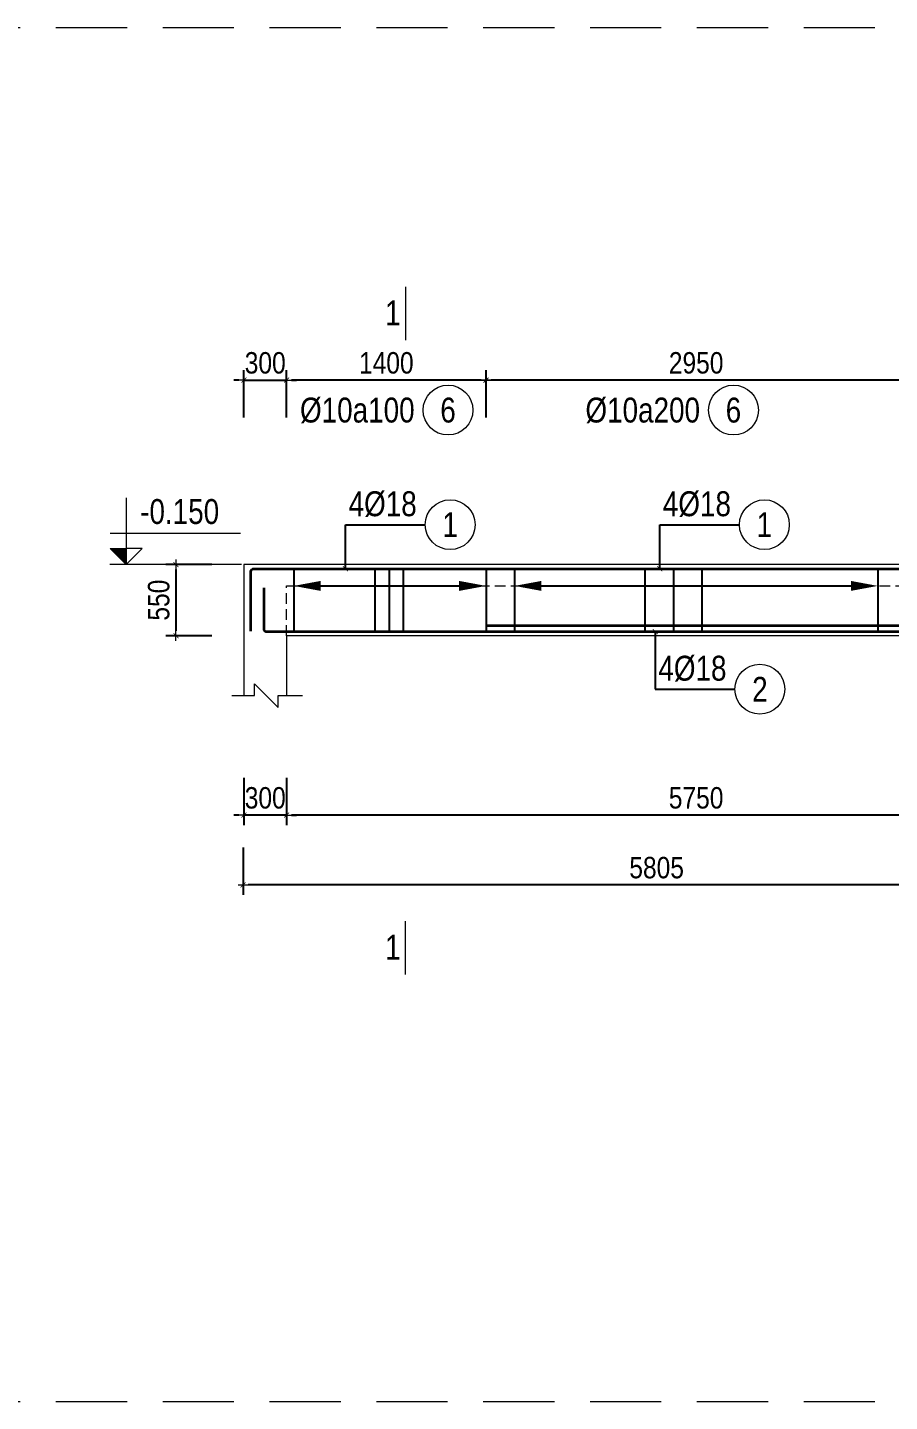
# Model space of a CAD drawing. Header units: millimetres. Extents: x 397144 to 10081729, y 99180 to 1327802.
# Drawn here: x 5030361 to 5036413, y 701888 to 711538 of the extents above; entities that cross this region are included whole.
import ezdxf
from ezdxf.enums import TextEntityAlignment as Align

# ---------------------------------------------------------------- set-up
doc = ezdxf.new("R2010")
doc.units = ezdxf.units.MM
doc.header["$PDSIZE"] = -10
doc.linetypes.add('HIDDEN', pattern=[0.375, 0.25, -0.125])
doc.layers.get('0').update_dxf_attribs({"linetype": 'CONTINUOUS'})
doc.layers.get('Defpoints').update_dxf_attribs({"color": 12, "linetype": 'CONTINUOUS'})
for name, color, linetype, lineweight in [('kata_dim', 8, 'CONTINUOUS', 13), ('kata_net khuat', 9, 'HIDDEN', 5), ('kata_net manh', 8, 'CONTINUOUS', 5), ('kata_net thay', 4, 'CONTINUOUS', 20), ('kata_text', 7, 'CONTINUOUS', 20), ('kata_thep chu', 1, 'CONTINUOUS', 35), ('kata_thep dai', 220, 'CONTINUOUS', 25)]:
    doc.layers.add(name, color=color, linetype=linetype, lineweight=lineweight)
doc.styles.add('kata_text', font='arial.ttf', dxfattribs={"width": 0.8})
doc.styles.add('Star-HelCon', font='VHELVCN_0.TTF')
doc.dimstyles.new('kata_dim_70', dxfattribs={"dimscale": 70, "dimtxt": 2.15, "dimasz": 0.5, "dimexe": 1, "dimexo": 2, "dimtad": 1, "dimdec": 0, "dimrnd": 5, "dimzin": 0, "dimdsep": 46, "dimtxsty": 'Star-HelCon', "dimblk": 'kata_block_ArchTick', "dimcen": 0.09, "dimdle": 1.2, "dimclrd": 8, "dimclre": 8, "dimclrt": 3, "dimadec": 0, "dimazin": 0, "dimtfac": 1, "dimtdec": 0, "dimtix": 1, "dimtmove": 2, "dimatfit": 3, "dimfxl": 3.75, "dimfxlon": 1, "dimtolj": 1, "dimtzin": 0, "dimarcsym": 0})
doc.dimstyles.new('kata_rai_thep', dxfattribs={"dimtxt": 2, "dimasz": 1, "dimexe": 0, "dimexo": 0, "dimtad": 1, "dimdec": 0, "dimzin": 12, "dimdsep": 46, "dimtxsty": 'kata_text', "dimblk": 'kata_block_RUNTIC', "dimcen": 0, "dimse1": 1, "dimse2": 1, "dimclrd": 6, "dimclre": 6, "dimclrt": 7, "dimadec": 0, "dimazin": 3, "dimtfac": 1, "dimtdec": 0, "dimtmove": 2, "dimatfit": 3, "dimldrblk": 'kata_block_LEADERTIC', "dimfxl": 1, "dimtolj": 1, "dimtzin": 0, "dimlwd": -1, "dimlwe": -1, "dimarcsym": 0})

# ---------------------------------------------------------------- blocks, each defined once
blk = doc.blocks.new('kata_block_SECBAL')
at = {"color": 0, "linetype": 'ByBlock', "lineweight": -2}
blk.add_line((0, 4.36), (0, -1), dxfattribs=at)
at = {"color": 0, "linetype": 'ByBlock', "lineweight": -2, "style": 'kata_text', "width": 0.8}
blk.add_attdef('DETAIL', text='', height=2.5, dxfattribs=at).set_placement((-0.5, 1.75), align=Align.MIDDLE_RIGHT)
blk = doc.blocks.new('*U15')
at = {"color": 0, "linetype": 'ByBlock', "lineweight": -2}
blk.add_line((0, -1), (0, 4.36), dxfattribs=at)
at = {"color": 0, "linetype": 'ByBlock', "lineweight": -2, "style": 'kata_text', "width": 0.8}
blk.add_attdef('DETAIL', text='', height=2.5, dxfattribs=at).set_placement((-0.5, 1.75), align=Align.MIDDLE_RIGHT)
blk = doc.blocks.new('kata_block_ArchTick')
at = {"color": 8}
blk.add_line((1, 0), (-1, 0), dxfattribs=at)
at = {"color": 8, "const_width": 0.15}
blk.add_lwpolyline([(-0.5, -0.5), (0.5, 0.5)], dxfattribs=at)
blk = doc.blocks.new('*D325')
at = {"layer": 'Defpoints', "color": 0, "ltscale": 0.8, "transparency": 16777216}
for p in [(5031875.5, 706846.1), (5037680.2, 705832.3), (5031875.5, 705516.1)]:
    blk.add_point(p, dxfattribs=at)
at = {"layer": 'kata_dim', "color": 8, "lineweight": -2, "ltscale": 0.8, "transparency": 16777216}
for p, q in [((5031875.5, 705778.6), (5031875.5, 705446.1)), ((5037680.2, 705692.3), (5037680.2, 705446.1)), ((5037645.2, 705516.1), (5031910.5, 705516.1))]:
    blk.add_line(p, q, dxfattribs=at)
at = {"layer": 'kata_dim', "color": 8, "lineweight": -2, "ltscale": 0.8, "transparency": 16777216, "xscale": 35, "yscale": 35, "zscale": 35, "rotation": 180}
blk.add_blockref('kata_block_ArchTick', (5031875.5, 705516.1), dxfattribs=at)
at = {"layer": 'kata_dim', "color": 8, "lineweight": -2, "ltscale": 0.8, "transparency": 16777216, "xscale": 35, "yscale": 35, "zscale": 35}
blk.add_blockref('kata_block_ArchTick', (5037680.2, 705516.1), dxfattribs=at)
at = {"layer": 'kata_dim', "color": 3, "ltscale": 0.8, "transparency": 16777216, "insert": (5034777.9, 705636.7), "char_height": 150.5, "attachment_point": 5, "style": 'Star-HelCon'}
blk.add_mtext('\\A1;5805', dxfattribs=at)
blk = doc.blocks.new('*D316')
at = {"layer": 'Defpoints', "color": 0, "transparency": 16777216}
for p in [(5032180.2, 709061.1), (5031880.2, 707766.1), (5032180.2, 707266.1)]:
    blk.add_point(p, dxfattribs=at)
at = {"layer": 'kata_dim', "color": 8, "lineweight": -2, "transparency": 16777216}
for p, q in [((5031880.2, 708798.6), (5031880.2, 709131.1)), ((5032180.2, 708798.6), (5032180.2, 709131.1)), ((5031845.2, 709061.1), (5031810.2, 709061.1)), ((5031880.2, 709061.1), (5032180.2, 709061.1)), ((5032215.2, 709061.1), (5032250.2, 709061.1))]:
    blk.add_line(p, q, dxfattribs=at)
at = {"layer": 'kata_dim', "color": 8, "lineweight": -2, "transparency": 16777216, "xscale": 35, "yscale": 35, "zscale": 35}
blk.add_blockref('kata_block_ArchTick', (5031880.2, 709061.1), dxfattribs=at)
at = {"layer": 'kata_dim', "color": 8, "lineweight": -2, "transparency": 16777216, "xscale": 35, "yscale": 35, "zscale": 35, "rotation": 180}
blk.add_blockref('kata_block_ArchTick', (5032180.2, 709061.1), dxfattribs=at)
at = {"layer": 'kata_dim', "color": 3, "transparency": 16777216, "insert": (5032030.2, 709181.7), "char_height": 150.5, "attachment_point": 5, "style": 'Star-HelCon'}
blk.add_mtext('\\A1;300', dxfattribs=at)
blk = doc.blocks.new('*U14')
blk.add_circle((2.5, 0), 2.5)
at = {"layer": 'kata_text', "color": 3, "style": 'kata_text', "width": 0.8}
blk.add_attdef('DKKC2', text='', height=2.5, dxfattribs=at).set_placement((-0.85, -1.25), align=Align.RIGHT)
at = {"layer": 'kata_text', "color": 7, "style": 'kata_text', "width": 0.8}
blk.add_attdef('SH3', text='', height=2.5, dxfattribs=at).set_placement((2.5, 0), align=Align.MIDDLE)
blk = doc.blocks.new('kata_block_RUNTIC')
at = {"layer": 'kata_dim', "color": 6}
blk.add_line((0, 0.75), (0, -0.75), dxfattribs=at)
blk.add_lwpolyline([(0, 0, 0, 1, 0), (-2.7, 0, 1, 1, 0)], format="xyseb", dxfattribs=at)
blk = doc.blocks.new('*D302')
at = {"layer": 'Defpoints', "color": 6, "transparency": 16777216}
blk.add_line((5032300.2, 707616.1), (5033510.2, 707616.1), dxfattribs=at)
at = {"layer": 'Defpoints', "color": 0, "transparency": 16777216}
for p in [(5032230.2, 707616.1), (5033580.2, 707616.1), (5033580.2, 707616.1)]:
    blk.add_point(p, dxfattribs=at)
at = {"layer": 'Defpoints', "color": 6, "transparency": 16777216, "xscale": 70, "yscale": 70, "zscale": 70, "rotation": 180}
blk.add_blockref('kata_block_RUNTIC', (5032230.2, 707616.1), dxfattribs=at)
at = {"layer": 'Defpoints', "color": 6, "transparency": 16777216, "xscale": 70, "yscale": 70, "zscale": 70}
blk.add_blockref('kata_block_RUNTIC', (5033580.2, 707616.1), dxfattribs=at)
blk = doc.blocks.new('kata_block_LEADERTIC')
at = {"layer": 'kata_dim', "color": 6}
blk.add_lwpolyline([(0, 0, 0, 1, 0), (-2.7, 0, 1, 1, 0)], format="xyseb", dxfattribs=at)
blk = doc.blocks.new('*D303')
at = {"layer": 'Defpoints', "color": 6, "transparency": 16777216}
blk.add_line((5033850.2, 707616.1), (5036260.2, 707616.1), dxfattribs=at)
at = {"layer": 'Defpoints', "color": 0, "transparency": 16777216}
for p in [(5033780.2, 707616.1), (5036330.2, 707616.1), (5036330.2, 707616.1)]:
    blk.add_point(p, dxfattribs=at)
at = {"layer": 'Defpoints', "color": 6, "transparency": 16777216, "xscale": 70, "yscale": 70, "zscale": 70, "rotation": 180}
blk.add_blockref('kata_block_RUNTIC', (5033780.2, 707616.1), dxfattribs=at)
at = {"layer": 'Defpoints', "color": 6, "transparency": 16777216, "xscale": 70, "yscale": 70, "zscale": 70}
blk.add_blockref('kata_block_RUNTIC', (5036330.2, 707616.1), dxfattribs=at)
blk = doc.blocks.new('*U11')
blk.add_circle((2.5, 0), 2.5)
at = {"layer": 'kata_text', "color": 3, "style": 'kata_text', "width": 0.8}
blk.add_attdef('DK2', text='', height=2.5, dxfattribs=at).set_placement((-0.85, 0.85), align=Align.RIGHT)
at = {"layer": 'kata_text', "color": 7, "style": 'kata_text', "width": 0.8}
blk.add_attdef('SH3', text='', height=2.5, dxfattribs=at).set_placement((2.5, 0), align=Align.MIDDLE)
blk = doc.blocks.new('*D319')
at = {"layer": 'Defpoints', "color": 0, "ltscale": 0.8, "transparency": 16777216}
for p in [(5032180.2, 706846.1), (5037930.2, 706846.1), (5032180.2, 706006.1)]:
    blk.add_point(p, dxfattribs=at)
at = {"layer": 'kata_dim', "color": 8, "lineweight": -2, "ltscale": 0.8, "transparency": 16777216}
for p, q in [((5032180.2, 706268.6), (5032180.2, 705936.1)), ((5037930.2, 706268.6), (5037930.2, 705936.1)), ((5037895.2, 706006.1), (5032215.2, 706006.1))]:
    blk.add_line(p, q, dxfattribs=at)
at = {"layer": 'kata_dim', "color": 8, "lineweight": -2, "ltscale": 0.8, "transparency": 16777216, "xscale": 35, "yscale": 35, "zscale": 35, "rotation": 180}
blk.add_blockref('kata_block_ArchTick', (5032180.2, 706006.1), dxfattribs=at)
at = {"layer": 'kata_dim', "color": 8, "lineweight": -2, "ltscale": 0.8, "transparency": 16777216, "xscale": 35, "yscale": 35, "zscale": 35}
blk.add_blockref('kata_block_ArchTick', (5037930.2, 706006.1), dxfattribs=at)
at = {"layer": 'kata_dim', "color": 3, "ltscale": 0.8, "transparency": 16777216, "insert": (5035055.2, 706126.7), "char_height": 150.5, "attachment_point": 5, "style": 'Star-HelCon'}
blk.add_mtext('\\A1;5750', dxfattribs=at)
blk = doc.blocks.new('*D320')
at = {"layer": 'Defpoints', "color": 0, "ltscale": 0.8, "transparency": 16777216}
for p in [(5031880.2, 706846.1), (5032180.2, 706846.1), (5031880.2, 706006.1)]:
    blk.add_point(p, dxfattribs=at)
at = {"layer": 'kata_dim', "color": 8, "lineweight": -2, "ltscale": 0.8, "transparency": 16777216}
for p, q in [((5031880.2, 706268.6), (5031880.2, 705936.1)), ((5032180.2, 706268.6), (5032180.2, 705936.1)), ((5031845.2, 706006.1), (5031810.2, 706006.1)), ((5032180.2, 706006.1), (5031880.2, 706006.1)), ((5032215.2, 706006.1), (5032250.2, 706006.1))]:
    blk.add_line(p, q, dxfattribs=at)
at = {"layer": 'kata_dim', "color": 8, "lineweight": -2, "ltscale": 0.8, "transparency": 16777216, "xscale": 35, "yscale": 35, "zscale": 35}
blk.add_blockref('kata_block_ArchTick', (5031880.2, 706006.1), dxfattribs=at)
at = {"layer": 'kata_dim', "color": 8, "lineweight": -2, "ltscale": 0.8, "transparency": 16777216, "xscale": 35, "yscale": 35, "zscale": 35, "rotation": 180}
blk.add_blockref('kata_block_ArchTick', (5032180.2, 706006.1), dxfattribs=at)
at = {"layer": 'kata_dim', "color": 3, "ltscale": 0.8, "transparency": 16777216, "insert": (5032030.2, 706126.7), "char_height": 150.5, "attachment_point": 5, "style": 'Star-HelCon'}
blk.add_mtext('\\A1;300', dxfattribs=at)
blk = doc.blocks.new('*D321')
at = {"layer": 'Defpoints', "color": 0, "ltscale": 0.8, "transparency": 16777216}
for p in [(5033580.2, 709061.1), (5033580.2, 707719.5), (5036530.2, 707266.1)]:
    blk.add_point(p, dxfattribs=at)
at = {"layer": 'kata_dim', "color": 8, "lineweight": -2, "ltscale": 0.8, "transparency": 16777216}
for p, q in [((5033580.2, 708798.6), (5033580.2, 709131.1)), ((5036530.2, 708798.6), (5036530.2, 709131.1)), ((5036495.2, 709061.1), (5033615.2, 709061.1))]:
    blk.add_line(p, q, dxfattribs=at)
at = {"layer": 'kata_dim', "color": 8, "lineweight": -2, "ltscale": 0.8, "transparency": 16777216, "xscale": 35, "yscale": 35, "zscale": 35, "rotation": 180}
blk.add_blockref('kata_block_ArchTick', (5033580.2, 709061.1), dxfattribs=at)
at = {"layer": 'kata_dim', "color": 8, "lineweight": -2, "ltscale": 0.8, "transparency": 16777216, "xscale": 35, "yscale": 35, "zscale": 35}
blk.add_blockref('kata_block_ArchTick', (5036530.2, 709061.1), dxfattribs=at)
at = {"layer": 'kata_dim', "color": 3, "ltscale": 0.8, "transparency": 16777216, "insert": (5035055.2, 709181.7), "char_height": 150.5, "attachment_point": 5, "style": 'Star-HelCon'}
blk.add_mtext('\\A1;2950', dxfattribs=at)
blk = doc.blocks.new('*D322')
at = {"layer": 'Defpoints', "color": 0, "ltscale": 0.8, "transparency": 16777216}
for p in [(5032180.2, 709061.1), (5033580.2, 707719.5), (5032180.2, 707616.1)]:
    blk.add_point(p, dxfattribs=at)
at = {"layer": 'kata_dim', "color": 8, "lineweight": -2, "ltscale": 0.8, "transparency": 16777216}
for p, q in [((5032180.2, 708798.6), (5032180.2, 709131.1)), ((5033580.2, 708798.6), (5033580.2, 709131.1)), ((5033545.2, 709061.1), (5032215.2, 709061.1))]:
    blk.add_line(p, q, dxfattribs=at)
at = {"layer": 'kata_dim', "color": 8, "lineweight": -2, "ltscale": 0.8, "transparency": 16777216, "xscale": 35, "yscale": 35, "zscale": 35, "rotation": 180}
blk.add_blockref('kata_block_ArchTick', (5032180.2, 709061.1), dxfattribs=at)
at = {"layer": 'kata_dim', "color": 8, "lineweight": -2, "ltscale": 0.8, "transparency": 16777216, "xscale": 35, "yscale": 35, "zscale": 35}
blk.add_blockref('kata_block_ArchTick', (5033580.2, 709061.1), dxfattribs=at)
at = {"layer": 'kata_dim', "color": 3, "ltscale": 0.8, "transparency": 16777216, "insert": (5032880.2, 709181.7), "char_height": 150.5, "attachment_point": 5, "style": 'Star-HelCon'}
blk.add_mtext('\\A1;1400', dxfattribs=at)
blk = doc.blocks.new('*D311')
at = {"layer": 'Defpoints', "color": 0, "transparency": 16777216}
for p in [(5031796.2, 707766.1), (5031403.6, 707266.1), (5031796.2, 707266.1)]:
    blk.add_point(p, dxfattribs=at)
at = {"layer": 'kata_dim', "color": 8, "lineweight": -2, "transparency": 16777216}
for p, q in [((5031656.2, 707766.1), (5031333.6, 707766.1)), ((5031403.6, 707731.1), (5031403.6, 707301.1)), ((5031656.2, 707266.1), (5031333.6, 707266.1))]:
    blk.add_line(p, q, dxfattribs=at)
at = {"layer": 'kata_dim', "color": 8, "lineweight": -2, "transparency": 16777216, "xscale": 35, "yscale": 35, "zscale": 35}
for p, rotation in [((5031403.6, 707766.1), 90), ((5031403.6, 707266.1), 270)]:
    blk.add_blockref('kata_block_ArchTick', p, dxfattribs=dict(at, rotation=rotation))
at = {"layer": 'kata_dim', "color": 3, "transparency": 16777216, "insert": (5031283, 707516.1), "char_height": 150.5, "attachment_point": 5, "rotation": 90, "style": 'Star-HelCon'}
blk.add_mtext('\\A1;550', dxfattribs=at)
blk = doc.blocks.new('kata_block_CT')
blk.add_hatch(color=256).paths.add_polyline_path([(0, 1.6), (-1.61, 1.6), (0, 0)])
at = {"ltscale": 50}
h = blk.add_hatch(dxfattribs=at)
h.set_pattern_fill('ANSI31', color=8, scale=1.406, style=0)
h.paths.add_polyline_path([(0, 1.6), (0, 0), (1.61, 1.6)])
at = {"color": 8, "ltscale": 50}
for p, q in [((-1.59, 3.14), (11.47, 3.14)), ((11.56, 0), (-1.64, 0))]:
    blk.add_line(p, q, dxfattribs=at)
for points in [[(0, 6.69), (0, 0)], [(0, 0), (-1.61, 1.6), (0, 1.6)], [(0, 0), (1.61, 1.6), (0, 1.6)]]:
    blk.add_lwpolyline(points, dxfattribs=at)
at = {"color": 3, "style": 'kata_text', "width": 0.8}
blk.add_attdef('CT', (1.41, 4.07), '', height=2.5, dxfattribs=at)

msp = doc.modelspace()

# ---------------------------------------------------------------- linework, layer by layer
at = {"layer": 'kata_dim'}
msp.add_lwpolyline([(5031796.83438, 706846.07565), (5031954.26253, 706846.07565), (5031954.26253, 706929.40899), (5032120.92919, 706762.74232), (5032120.92919, 706846.07565), (5032292.21512, 706846.07565)], dxfattribs=at)
at = {"layer": 'kata_net khuat', "ltscale": 2000}
for p, q in [((5029810.75179, 711537.93044), (5078445.647, 711537.93044)), ((5029810.75179, 701887.99844), (5078445.647, 701887.99844))]:
    msp.add_line(p, q, dxfattribs=at)
at = {"layer": 'kata_net khuat', "ltscale": 300}
for p, q in [((5032180.16772, 707616.07565), (5037930.16772, 707616.07565)), ((5032180.16772, 707266.07565), (5032180.16772, 707616.07565))]:
    msp.add_line(p, q, dxfattribs=at)
at = {"layer": 'kata_net thay'}
for p, q in [((5031880.16772, 707766.07565), (5031880.16772, 706846.07565)), ((5044905.16772, 707766.07565), (5031880.16772, 707766.07565)), ((5032180.16772, 707266.07565), (5032180.16772, 706846.07565)), ((5037930.16772, 707266.07565), (5032180.16772, 707266.07565))]:
    msp.add_line(p, q, dxfattribs=at)
at = {"layer": 'kata_thep chu'}
for points in [[(5031930.16772, 707299.03975), (5031930.16772, 707299.03975), (5031930.16772, 707717.07565, -0.414213562), (5031950.16772, 707737.07565), (5032155.4125, 707737.07565)], [(5031950.16772, 707737.07565), (5045263.04314, 707737.07565, -0.414213562), (5045283.04314, 707717.07565), (5045283.04314, 707302.65047), (5045283.04314, 707302.65047)], [(5032019.55805, 707602.13844), (5032019.55805, 707315.07565, 0.4142135624), (5032039.55805, 707295.07565), (5045210.15342, 707295.07565, 0.4142135624), (5045230.15342, 707315.07565), (5045230.15342, 707604.95949)]]:
    msp.add_lwpolyline(points, format="xyb", dxfattribs=at)
msp.add_lwpolyline([(5033580.16772, 707338.07565), (5043905.16772, 707338.07565)], dxfattribs=at)
at = {"layer": 'kata_thep dai', "ltscale": 52.5}
for p, q in [((5032230.16772, 707741.07565), (5032230.16772, 707291.07565)), ((5032799.27708, 707741.07565), (5032799.27708, 707291.07565)), ((5032899.27708, 707741.07565), (5032899.27708, 707291.07565)), ((5032999.27708, 707741.07565), (5032999.27708, 707291.07565)), ((5033580.16772, 707741.07565), (5033580.16772, 707291.07565)), ((5033780.16772, 707741.07565), (5033780.16772, 707291.07565)), ((5034695.34691, 707741.07565), (5034695.34691, 707291.07565)), ((5034895.34691, 707741.07565), (5034895.34691, 707291.07565)), ((5035095.34691, 707741.07565), (5035095.34691, 707291.07565)), ((5036330.16772, 707741.07565), (5036330.16772, 707291.07565))]:
    msp.add_line(p, q, dxfattribs=at)

# ---------------------------------------------------------------- block references
at = {"layer": 'kata_dim', "color": 2, "xscale": 70, "yscale": 70, "zscale": 70}
for name, p in [('kata_block_SECBAL', (5033015.742, 709411.07565)), ('*U15', (5033015.742, 704956.07565))]:
    msp.add_blockref(name, p, dxfattribs=at).add_auto_attribs({'DETAIL': '1'})
at = {"layer": 'kata_net manh', "xscale": 70, "yscale": 70, "zscale": 70}
for name, p, values in [('*U14', (5033138.4563, 708851.07565), {'SH3': '6', 'DKKC2': '%%C10a100'}), ('*U14', (5035142.06427, 708851.07565), {'SH3': '6', 'DKKC2': '%%C10a200'}), ('*U11', (5033153.20668, 708046.07565), {'SH3': '1', 'DK2': '4%%c18'}), ('*U11', (5035359.22501, 708046.07565), {'SH3': '1', 'DK2': '4%%c18'}), ('*U11', (5035327.84352, 706891.07565), {'SH3': '2', 'DK2': '4%%c18'})]:
    msp.add_blockref(name, p, dxfattribs=at).add_auto_attribs(values)
at = {"layer": 'kata_text', "xscale": 70, "yscale": 70, "zscale": 70}
msp.add_blockref('kata_block_CT', (5031053.63727, 707766.07565), dxfattribs=at).add_auto_attribs({'CT': '-0.150'})

# ---------------------------------------------------------------- dimensions: what is measured, and where the dimension line sits
at = {"layer": 'Defpoints'}
for p1, p2, picture, middle in [((5032230.16772, 707616.07565), (5033580.16772, 707616.07565), '*D302', (5032905.16772, 707616.07565)), ((5033780.16772, 707616.07565), (5036330.16772, 707616.07565), '*D303', (5035055.16772, 707616.07565))]:
    dim = msp.add_aligned_dim(p1=p1, p2=p2, distance=0, text=' ', dimstyle='kata_rai_thep', override={"dimscale": 70}, dxfattribs=at)
    dim.commit()
    dim.dimension.update_dxf_attribs({"geometry": picture, "text_midpoint": middle})
at = {"layer": 'kata_dim'}
dim = msp.add_linear_dim(base=(5032180.16772, 709061.07565), p1=(5031880.16772, 707766.07565), p2=(5032180.16772, 707266.07565), dimstyle='kata_dim_70', dxfattribs=at)
dim.commit()
dim.dimension.update_dxf_attribs({"geometry": '*D316', "text_midpoint": (5032030.16772, 709181.68099)})
at = {"layer": 'kata_dim', "ltscale": 0.8}
for base, p1, p2, picture, middle in [((5032180.16772, 709061.07565), (5033580.16772, 707719.4662), (5032180.16772, 707616.07565), '*D322', (5032880.16772, 709181.68099)), ((5033580.16772, 709061.07565), (5036530.16772, 707266.07565), (5033580.16772, 707719.4662), '*D321', (5035055.16772, 709181.68099)), ((5031880.16772, 706006.07565), (5032180.16772, 706846.07565), (5031880.16772, 706846.07565), '*D320', (5032030.16772, 706126.68099)), ((5031875.54845, 705516.07565), (5037680.16772, 705832.28143), (5031875.54845, 706846.07565), '*D325', (5034777.85809, 705636.68099)), ((5032180.16772, 706006.07565), (5037930.16772, 706846.07565), (5032180.16772, 706846.07565), '*D319', (5035055.16772, 706126.68099))]:
    dim = msp.add_linear_dim(base=base, p1=p1, p2=p2, dimstyle='kata_dim_70', dxfattribs=at)
    dim.commit()
    dim.dimension.update_dxf_attribs({"geometry": picture, "text_midpoint": middle})
at = {"layer": 'kata_dim'}
dim = msp.add_linear_dim(base=(5031403.63727, 707266.07565), p1=(5031796.21208, 707766.07565), p2=(5031796.21208, 707266.07565), angle=270, text='550', dimstyle='kata_dim_70', dxfattribs=at)
dim.commit()
dim.dimension.update_dxf_attribs({"geometry": '*D311', "text_midpoint": (5031283.03193, 707516.07565)})

# ---------------------------------------------------------------- leaders
at = {"layer": 'kata_net manh'}
for points in [[(5032593.20668, 707737.07565), (5032593.20668, 708046.07565), (5033153.20668, 708046.07565)], [(5034799.22501, 707737.07565), (5034799.22501, 708046.07565), (5035359.22501, 708046.07565)], [(5034767.84352, 707295.07565), (5034767.84352, 706891.07565), (5035327.84352, 706891.07565)]]:
    msp.add_leader(points, dimstyle='kata_dim_70', override={"dimldrblk": 'ArchTick'}, dxfattribs=at)

doc.saveas('drawing.dxf')
